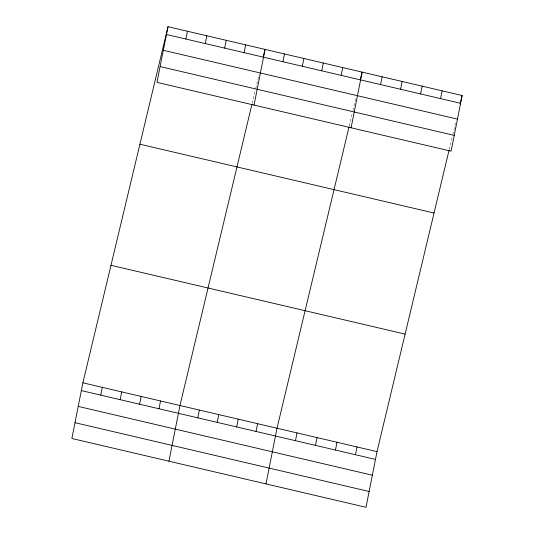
<?xml version="1.0" encoding="UTF-8"?>
<svg xmlns="http://www.w3.org/2000/svg" width="534" height="534" viewBox="0 0 534 534"><rect width="100%" height="100%" fill="white"/><g stroke="black" fill="none" stroke-linecap="round" stroke-linejoin="round"><path stroke-width="0.4" stroke-dasharray="2.67 2" d="M252.148 103.462L255.332 90.146M255.706 88.577L259.077 74.48M349.209 126.171L352.393 112.854M352.954 110.505L355.764 98.75M449.214 149.567L452.391 136.25M452.772 134.681L455.949 121.365"/><path stroke-width="0.8" d="M168.003 26.7L156.983 82.376L451.11 151.189L462.13 95.506L168.003 26.7L82.89 382.811L71.87 438.494L365.997 507.3L377.017 451.624L449.027 150.348M100.766 395.14L102.308 387.357M185.879 39.029L187.421 31.239M120.177 399.686L121.719 391.896M205.29 43.568L206.832 35.785M139.588 404.225L141.13 396.442M224.701 48.113L226.242 40.324M158.998 408.77L160.54 400.981M244.111 52.652L245.653 44.863M168.931 461.196L179.951 405.52L251.961 104.25M254.044 105.085L265.064 49.408L263.195 57.238M197.827 417.848L199.369 410.065M282.94 61.737L284.482 53.947M217.238 422.394L218.78 414.604M302.351 66.276L303.893 58.486M236.649 426.933L238.191 419.143M321.762 70.815L323.304 63.032M256.06 431.472L257.602 423.689M341.173 75.361L342.715 67.571M265.992 483.904L277.012 428.228L349.022 126.952M351.105 127.793L362.132 72.117L360.256 79.946M295.476 440.697L297.017 432.907M380.588 84.579L382.13 76.789M315.474 445.376L317.016 437.586M400.587 89.258L402.129 81.468M335.472 450.055L337.014 442.265M420.592 93.937L422.134 86.148M355.477 454.728L357.019 446.945M440.59 98.616L442.132 90.827M460.074 104.123L462.13 95.506M166.461 34.49L460.588 103.296M163.337 50.289L457.458 119.102M160.113 66.576L454.234 135.382M139.921 144.22L434.042 213.026M110.979 265.298L405.106 334.104M82.89 382.811L377.017 451.624M81.348 390.601L375.475 459.407M78.224 406.407L372.345 475.213M75 422.688L369.121 491.494"/></g></svg>
